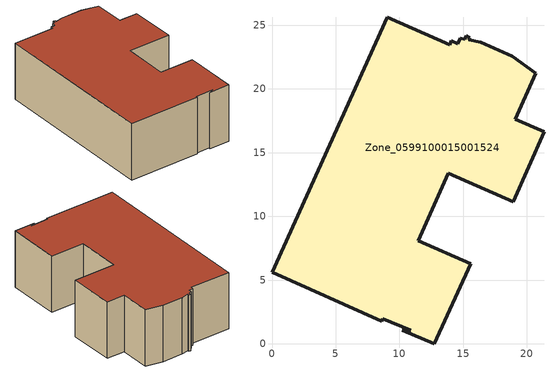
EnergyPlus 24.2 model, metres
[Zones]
Zone_0599100015001524
 floor ground (C_G): 16.36,23.66 18.86,22.55 20.69,21.21 19.1,17.63 21.34,16.63 18.91,11.14 13.82,13.37 11.46,8.08 15.58,6.27 12.72,0 10.23,1.08 10.9,1.07 8.7,1.98 8.61,1.78 0,5.6 9.04,25.63 13.93,23.46 14.07,23.76 14.56,23.55 14.78,23.96 15.12,23.9 15.24,24.15 15.52,24.03 15.43,23.84 z0.91
 wall outside (C_F): 10.9,1.07 10.23,1.08 12.72,0 15.58,6.27 11.46,8.08 13.82,13.37 18.91,11.14 21.34,16.63 19.1,17.63 20.69,21.21 18.86,22.55 16.36,23.66 15.43,23.84 15.52,24.03 15.24,24.15 15.12,23.9 14.78,23.96 14.56,23.55 14.07,23.76 13.93,23.46 9.04,25.63 0,5.6 8.61,1.78 8.7,1.98 10.9,1.07 z0.91:8.41
 roof outside (C_R): 18.86,22.55 16.36,23.66 15.43,23.84 15.52,24.03 15.24,24.15 15.12,23.9 14.78,23.96 14.56,23.55 14.07,23.76 13.93,23.46 9.04,25.63 0,5.6 8.61,1.78 8.7,1.98 10.9,1.07 10.23,1.08 12.72,0 15.58,6.27 11.46,8.08 13.82,13.37 18.91,11.14 21.34,16.63 19.1,17.63 20.69,21.21 z8.41
[BUILDING]
Pand.0599100015001524: North Axis=0; Terrain=City; Loads Convergence Tolerance Value=0.04; Temperature Convergence Tolerance Value=0.4; Solar Distribution=FullExterior; Maximum Number of Warmup Days=25; Minimum Number of Warmup Days=1
[Site:Location]
Rotterdam.The.Hague.AP_ZH_NLD Design_Conditions: Latitude=51.96; Longitude=4.45; Time Zone=1; Elevation=-4.5
[SITE:GROUNDTEMPERATURE:BUILDINGSURFACE]
18, 18, 18, 18, 18, 18, 18, 18, 18, 18, 18, 18
[MATERIAL] Thermal Absorptance=0.9; Solar Absorptance=0.7; Visible Absorptance=0.7
Name | Roughness | Thickness | Conductivity | Density | Specific Heat
G.TI.1946 | MediumSmooth | 0.15 | 1 | 540 | 1210
F.TI.1946 | Rough | 0.3 | 0.857143 | 1920 | 840
R.TI.1946 | MediumRough | 0.2 | 0.1 | 1500 | 1000
[CONSTRUCTION]
C_G: G.TI.1946
C_F: F.TI.1946
C_R: R.TI.1946
[ZONE]
Zone_0599100015001524: Type=1; Multiplier=1; Ceiling Height=Autocalculate; Volume=Autocalculate; Floor Area=autocalculate; Part of Total Floor Area=Yes
[ZONEINFILTRATION:DESIGNFLOWRATE]
Infil_Zone_0599100015001524: Zone or ZoneList or Space or SpaceList=Zone_0599100015001524; Schedule=AlwaysOn; Design Flow Rate Calculation Method=Flow/Area; Flow Rate per Floor Area=0.003; Constant Term Coefficient=1; Temperature Term Coefficient=0; Velocity Term Coefficient=0; Velocity Squared Term Coefficient=0
[HVACTEMPLATE:ZONE:IDEALLOADSAIRSYSTEM]
Zone_0599100015001524: Maximum Heating Supply Air Temperature=50; Minimum Cooling Supply Air Temperature=13; Maximum Heating Supply Air Humidity Ratio=0.0156; Minimum Cooling Supply Air Humidity Ratio=0.0077; Heating Limit=NoLimit; Cooling Limit=NoLimit; Dehumidification Control Type=ConstantSensibleHeatRatio; Cooling Sensible Heat Ratio=0.7; Dehumidification Setpoint=60; Humidification Control Type=None; Humidification Setpoint=30; Outdoor Air Method=None; Outdoor Air Flow Rate per Person=0.00944; Outdoor Air Flow Rate per Zone Floor Area=0; Outdoor Air Flow Rate per Zone=0; Demand Controlled Ventilation Type=None; Outdoor Air Economizer Type=NoEconomizer; Heat Recovery Type=None; Sensible Heat Recovery Effectiveness=0.7; Latent Heat Recovery Effectiveness=0.65
[ZONECONTROL:THERMOSTAT]
ThermostatControl_Zone_0599100015001524: Zone or ZoneList=Zone_0599100015001524; Control Type Schedule=DualSetpointControlType; Control 1=Thermostat_Zone_0599100015001524; Temperature Difference Between Cutout And Setpoint=0
[THERMOSTATSETPOINT:DUALSETPOINT]
Thermostat_Zone_0599100015001524: Heating Setpoint Temperature Schedule=HeatingSetpoint_Zone_0599100015001524; Cooling Setpoint Temperature Schedule=CoolingSetpoint_Zone_0599100015001524
[SCHEDULE:COMPACT]
HeatingSetpoint_Zone_0599100015001524: Through: 12/31, For: AllDays, Until: 24:00, 21
CoolingSetpoint_Zone_0599100015001524: Through: 12/31, For: AllDays, Until: 24:00, 24
DualSetpointControlType: Through: 12/31, For: AllDays, Until: 24:00, 4
AlwaysOn: Through: 12/31, For: AllDays, Until: 24:00, 1
